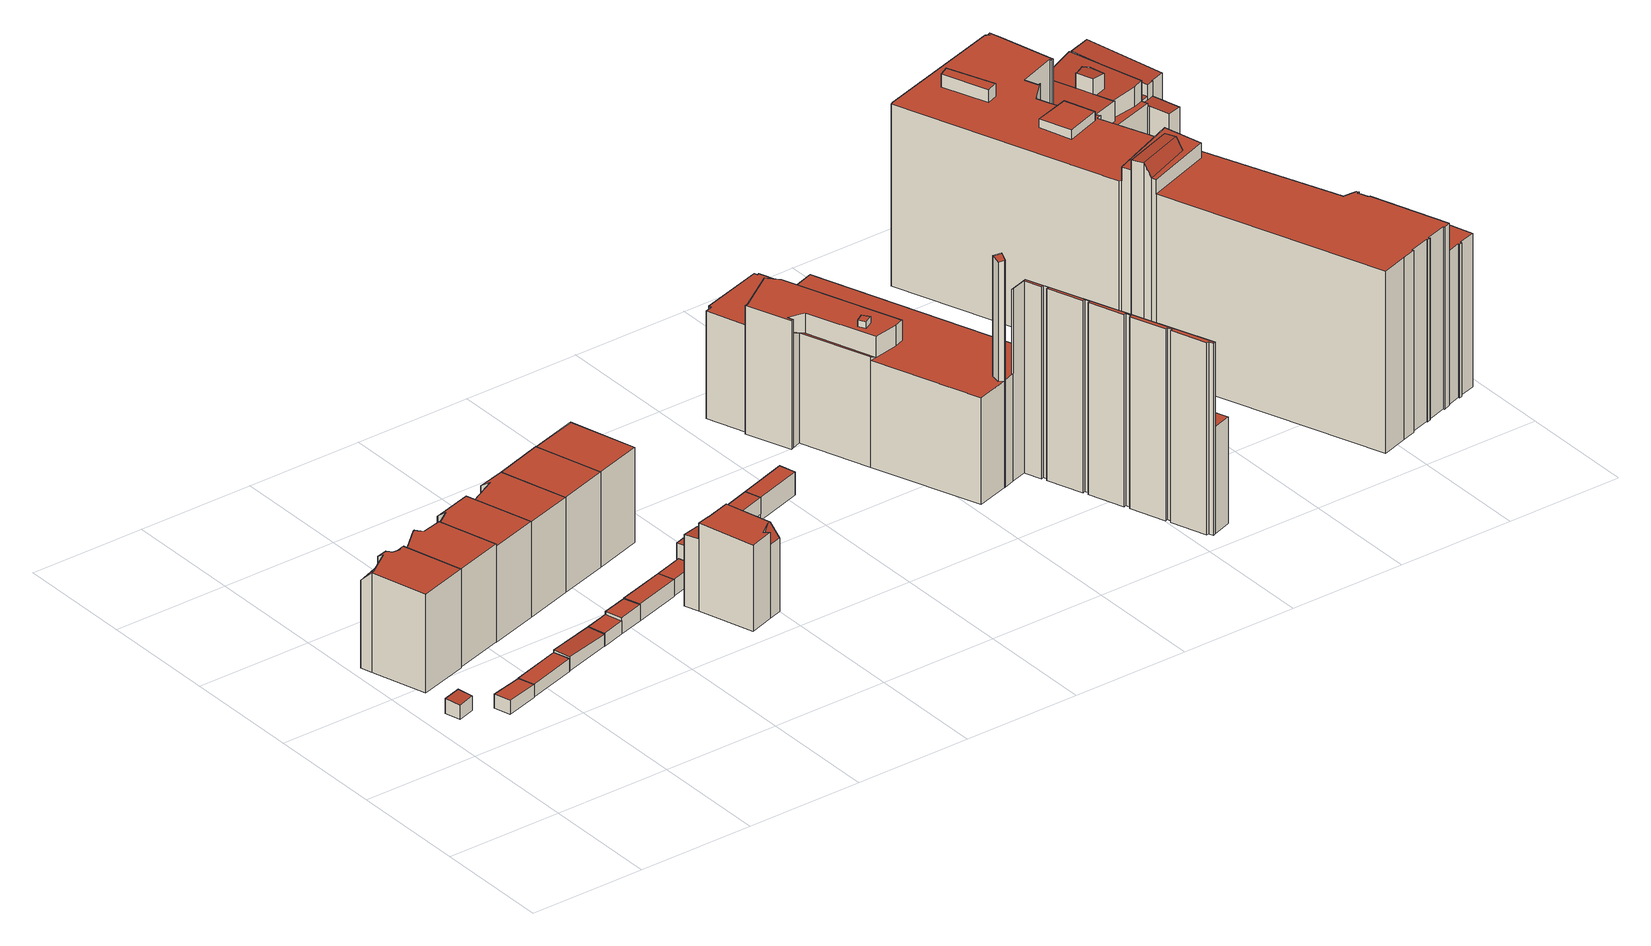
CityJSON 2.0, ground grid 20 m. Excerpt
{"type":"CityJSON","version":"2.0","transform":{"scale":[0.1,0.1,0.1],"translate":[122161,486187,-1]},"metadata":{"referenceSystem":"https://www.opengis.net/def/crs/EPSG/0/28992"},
"CityObjects":{
"building1":{"type":"Building","attributes":{"aantal_verblijfsobjecten":0,"bouwjaar":1906,"rdf_seealso":"http://bag.basisregistraties.overheid.nl/bag/id/pand/0363100012182021","rf_extrusion_mode":"standard","rf_force_lod11":false,"rf_h_ground":0.572,"rf_h_pc_98p":0,"rf_h_roof_50p":3.13,"rf_h_roof_70p":3.19,"rf_h_roof_max":3.4,"rf_h_roof_min":2.98,"rf_is_glass_roof":false,"rf_nodata_frac":0,"rf_nodata_r":0,"rf_pc_select":"PREFERRED_AND_LATEST","rf_pc_year":0,"rf_pointcloud_unusable":false,"rf_pt_density":26.75,"rf_ridgelines":0,"rf_rmse_lod22":0.105,"rf_roof_planes":1,"rf_roof_type":"horizontal","rf_success":true,"rf_t_run":4,"rf_volume_lod22":20.36,"status":"Pand in gebruik"},"children":["building1-1"]},
"building1-1":{"type":"BuildingPart","parents":["building1"],"geometry":[{"type":"Solid","lod":"2.2","boundaries":[[[[0,1,2,3]],[[4,1,0,5]],[[5,0,3,6]],[[7,2,1,4]],[[6,3,2,7]],[[6,7,4,5]]]],"semantics":{"surfaces":[{"type":"GroundSurface"},{"type":"WallSurface","on_footprint_edge":true},{"type":"RoofSurface","rf_azimuth":179.12,"rf_h_roof_50p":3.14,"rf_h_roof_70p":3.18,"rf_h_roof_max":3.27,"rf_h_roof_min":3.04,"rf_slope":5.17}],"values":[[0,1,1,1,1,2]]}}]},
"building2":{"type":"Building","attributes":{"aantal_verblijfsobjecten":4,"bouwjaar":1855,"gebruiksdoel":"woonfunctie","oppervlakte_max":104,"oppervlakte_min":81,"rdf_seealso":"http://bag.basisregistraties.overheid.nl/bag/id/pand/0363100012181821","rf_extrusion_mode":"standard","rf_force_lod11":false,"rf_h_ground":0.723,"rf_h_pc_98p":0,"rf_h_roof_50p":17.68,"rf_h_roof_70p":17.71,"rf_h_roof_max":17.82,"rf_h_roof_min":17.57,"rf_is_glass_roof":false,"rf_nodata_frac":0,"rf_nodata_r":0,"rf_pc_select":"PREFERRED_AND_LATEST","rf_pc_year":0,"rf_pointcloud_unusable":false,"rf_pt_density":35.45,"rf_ridgelines":0,"rf_rmse_lod22":0.447,"rf_roof_planes":7,"rf_roof_type":"slanted","rf_success":true,"rf_t_run":27,"rf_volume_lod22":1737.07,"status":"Pand in gebruik"},"children":["building2-1"]},
"building2-1":{"type":"BuildingPart","parents":["building2"],"geometry":[{"type":"Solid","lod":"2.2","boundaries":[[[[8,9,10,11,12,13,14,15]],[[16,13,12,17]],[[18,19,20,21]],[[17,12,11,22]],[[23,15,14,24]],[[22,11,10,20]],[[24,14,13,16]],[[25,8,15,23]],[[21,20,10,9,26,27]],[[26,9,8,25]],[[27,26,28,29]],[[29,28,23]],[[19,18,30]],[[23,28,26,25]],[[19,30,17,22,20]],[[30,18,21,27,29,23,24,16,17]]]],"semantics":{"surfaces":[{"type":"GroundSurface"},{"type":"WallSurface","on_footprint_edge":true},{"type":"WallSurface","on_footprint_edge":false},{"type":"RoofSurface","rf_azimuth":338.68,"rf_h_roof_50p":16.37,"rf_h_roof_70p":16.75,"rf_h_roof_max":17.74,"rf_h_roof_min":15.57,"rf_slope":44.21},{"type":"RoofSurface","rf_azimuth":338.68,"rf_h_roof_50p":16.68,"rf_h_roof_70p":16.96,"rf_h_roof_max":17.74,"rf_h_roof_min":16.05,"rf_slope":44.21},{"type":"RoofSurface","rf_azimuth":158.27,"rf_h_roof_50p":17.68,"rf_h_roof_70p":17.71,"rf_h_roof_max":17.75,"rf_h_roof_min":17.63,"rf_slope":0.559}],"values":[[0,1,2,1,1,1,1,1,1,1,2,2,2,3,4,5]]}}]},
"building3":{"type":"Building","attributes":{"aantal_verblijfsobjecten":0,"bouwjaar":1855,"rdf_seealso":"http://bag.basisregistraties.overheid.nl/bag/id/pand/0363100012182020","rf_extrusion_mode":"standard","rf_force_lod11":false,"rf_h_ground":0.522,"rf_h_pc_98p":0,"rf_h_roof_50p":2.77,"rf_h_roof_70p":2.78,"rf_h_roof_max":2.93,"rf_h_roof_min":2.73,"rf_is_glass_roof":false,"rf_nodata_frac":0.1,"rf_nodata_r":0,"rf_pc_select":"_HIGHEST_YET_INSUFFICIENT_COVERAGE","rf_pc_year":0,"rf_pointcloud_unusable":false,"rf_pt_density":14.73,"rf_ridgelines":0,"rf_rmse_lod22":0.037,"rf_roof_planes":1,"rf_roof_type":"horizontal","rf_success":true,"rf_t_run":6,"rf_volume_lod22":39.29,"status":"Pand in gebruik"},"children":["building3-1"]},
"building3-1":{"type":"BuildingPart","parents":["building3"],"geometry":[{"type":"Solid","lod":"2.2","boundaries":[[[[31,32,33,34]],[[35,32,31,36]],[[37,33,32,35]],[[36,31,34,38]],[[38,34,33,37]],[[38,37,35,36]]]],"semantics":{"surfaces":[{"type":"GroundSurface"},{"type":"WallSurface","on_footprint_edge":true},{"type":"RoofSurface","rf_azimuth":82.32,"rf_h_roof_50p":2.8,"rf_h_roof_70p":2.82,"rf_h_roof_max":2.87,"rf_h_roof_min":2.73,"rf_slope":1.35}],"values":[[0,1,1,1,1,2]]}}]},
"building4":{"type":"Building","attributes":{"aantal_verblijfsobjecten":0,"bouwjaar":1857,"rdf_seealso":"http://bag.basisregistraties.overheid.nl/bag/id/pand/0363100012182035","rf_extrusion_mode":"standard","rf_force_lod11":false,"rf_h_ground":0.604,"rf_h_pc_98p":0,"rf_h_roof_50p":2.76,"rf_h_roof_70p":2.77,"rf_h_roof_max":2.87,"rf_h_roof_min":2.72,"rf_is_glass_roof":false,"rf_nodata_frac":0.41,"rf_nodata_r":0,"rf_pc_select":"_HIGHEST_YET_INSUFFICIENT_COVERAGE","rf_pc_year":0,"rf_pointcloud_unusable":false,"rf_pt_density":15.16,"rf_ridgelines":0,"rf_rmse_lod22":0.0237,"rf_roof_planes":1,"rf_roof_type":"horizontal","rf_success":true,"rf_t_run":7,"rf_volume_lod22":56.26,"status":"Pand in gebruik"},"children":["building4-1"]},
"building4-1":{"type":"BuildingPart","parents":["building4"],"geometry":[{"type":"Solid","lod":"2.2","boundaries":[[[[39,40,41,42]],[[43,40,39,44]],[[45,41,40,43]],[[44,39,42,37]],[[37,42,41,45]],[[37,45,43,44]]]],"semantics":{"surfaces":[{"type":"GroundSurface"},{"type":"WallSurface","on_footprint_edge":true},{"type":"RoofSurface","rf_azimuth":194.83,"rf_h_roof_50p":2.78,"rf_h_roof_70p":2.79,"rf_h_roof_max":2.82,"rf_h_roof_min":2.74,"rf_slope":0.756}],"values":[[0,1,1,1,1,2]]}}]},
"building5":{"type":"Building","attributes":{"aantal_verblijfsobjecten":4,"bouwjaar":1857,"gebruiksdoel":"woonfunctie","oppervlakte_max":115,"oppervlakte_min":72,"rdf_seealso":"http://bag.basisregistraties.overheid.nl/bag/id/pand/0363100012183089","rf_extrusion_mode":"standard","rf_force_lod11":false,"rf_h_ground":0.835,"rf_h_pc_98p":0,"rf_h_roof_50p":17.68,"rf_h_roof_70p":17.7,"rf_h_roof_max":17.79,"rf_h_roof_min":17.55,"rf_is_glass_roof":false,"rf_nodata_frac":0,"rf_nodata_r":0,"rf_pc_select":"PREFERRED_AND_LATEST","rf_pc_year":0,"rf_pointcloud_unusable":false,"rf_pt_density":28.29,"rf_ridgelines":0,"rf_rmse_lod22":0.413,"rf_roof_planes":3,"rf_roof_type":"slanted","rf_success":true,"rf_t_run":26,"rf_volume_lod22":1688.96,"status":"Pand in gebruik"},"children":["building5-1"]},
"building5-1":{"type":"BuildingPart","parents":["building5"],"geometry":[{"type":"Solid","lod":"2.2","boundaries":[[[[46,47,48,49,50,51,52,53]],[[54,55,50,49,56,57]],[[58,51,50,55]],[[59,60,47,46,16]],[[16,46,53,61]],[[57,56,60,59]],[[62,63,55,54]],[[64,48,47,60]],[[56,49,48,64]],[[65,66,63,62]],[[66,52,51,58]],[[61,53,52,66,65]],[[56,64,60]],[[66,58,55,63]],[[61,65,62,54,57,59,16]]]],"semantics":{"surfaces":[{"type":"GroundSurface"},{"type":"WallSurface","on_footprint_edge":true},{"type":"WallSurface","on_footprint_edge":false},{"type":"RoofSurface","rf_azimuth":343.19,"rf_h_roof_50p":15.33,"rf_h_roof_70p":15.63,"rf_h_roof_max":17.76,"rf_h_roof_min":14.92,"rf_slope":25.72},{"type":"RoofSurface","rf_azimuth":343.19,"rf_h_roof_50p":15.25,"rf_h_roof_70p":15.41,"rf_h_roof_max":17.75,"rf_h_roof_min":14.93,"rf_slope":25.72},{"type":"RoofSurface","rf_azimuth":154.88,"rf_h_roof_50p":17.67,"rf_h_roof_70p":17.7,"rf_h_roof_max":17.76,"rf_h_roof_min":17.6,"rf_slope":0.753}],"values":[[0,1,1,1,1,2,2,1,1,2,1,1,3,4,5]]}}]},
"building6":{"type":"Building","attributes":{"aantal_verblijfsobjecten":0,"bouwjaar":1852,"rdf_seealso":"http://bag.basisregistraties.overheid.nl/bag/id/pand/0363100012183081","rf_extrusion_mode":"standard","rf_force_lod11":false,"rf_h_ground":0.653,"rf_h_pc_98p":0,"rf_h_roof_50p":2.87,"rf_h_roof_70p":2.88,"rf_h_roof_max":3.24,"rf_h_roof_min":2.77,"rf_is_glass_roof":false,"rf_nodata_frac":0.324,"rf_nodata_r":0,"rf_pc_select":"_HIGHEST_YET_INSUFFICIENT_COVERAGE","rf_pc_year":0,"rf_pointcloud_unusable":false,"rf_pt_density":13.8,"rf_ridgelines":0,"rf_rmse_lod22":0.138,"rf_roof_planes":1,"rf_roof_type":"horizontal","rf_success":true,"rf_t_run":6,"rf_volume_lod22":58.92,"status":"Pand in gebruik"},"children":["building6-1"]},
"building6-1":{"type":"BuildingPart","parents":["building6"],"geometry":[{"type":"Solid","lod":"2.2","boundaries":[[[[67,68,69,70]],[[71,68,67,72]],[[73,69,68,71]],[[72,67,70,74]],[[74,70,69,73]],[[74,73,71,72]]]],"semantics":{"surfaces":[{"type":"GroundSurface"},{"type":"WallSurface","on_footprint_edge":true},{"type":"RoofSurface","rf_azimuth":122.54,"rf_h_roof_50p":2.98,"rf_h_roof_70p":3.05,"rf_h_roof_max":3.19,"rf_h_roof_min":2.75,"rf_slope":3.37}],"values":[[0,1,1,1,1,2]]}}]},
"building7":{"type":"Building","attributes":{"aantal_verblijfsobjecten":4,"bouwjaar":1852,"gebruiksdoel":"woonfunctie","oppervlakte_max":81,"oppervlakte_min":80,"rdf_seealso":"http://bag.basisregistraties.overheid.nl/bag/id/pand/0363100012183087","rf_extrusion_mode":"standard","rf_force_lod11":false,"rf_h_ground":0.727,"rf_h_pc_98p":0,"rf_h_roof_50p":17.24,"rf_h_roof_70p":17.26,"rf_h_roof_max":17.35,"rf_h_roof_min":17.13,"rf_is_glass_roof":false,"rf_nodata_frac":0.00247,"rf_nodata_r":0,"rf_pc_select":"PREFERRED_AND_LATEST","rf_pc_year":0,"rf_pointcloud_unusable":false,"rf_pt_density":19.43,"rf_ridgelines":0,"rf_rmse_lod22":0.529,"rf_roof_planes":8,"rf_roof_type":"slanted","rf_success":true,"rf_t_run":27,"rf_volume_lod22":1664.23,"status":"Pand in gebruik"},"children":["building7-1"]},
"building7-1":{"type":"BuildingPart","parents":["building7"],"geometry":[{"type":"Solid","lod":"2.2","boundaries":[[[[75,76,77,78,79,80]],[[81,79,78,82]],[[83,80,79,81,84]],[[85,86,77,76,87]],[[82,78,77,86]],[[88,75,80,83]],[[87,76,75,88]],[[84,81,89,90]],[[91,92,86,85]],[[90,89,92,91]],[[92,89,81,82,86]],[[90,91,85,87,88,83,84]]]],"semantics":{"surfaces":[{"type":"GroundSurface"},{"type":"WallSurface","on_footprint_edge":true},{"type":"WallSurface","on_footprint_edge":false},{"type":"RoofSurface","rf_azimuth":132.35,"rf_h_roof_50p":14.9,"rf_h_roof_70p":14.91,"rf_h_roof_max":17.3,"rf_h_roof_min":14.87,"rf_slope":1.84},{"type":"RoofSurface","rf_azimuth":152.34,"rf_h_roof_50p":17.24,"rf_h_roof_70p":17.26,"rf_h_roof_max":17.31,"rf_h_roof_min":17.17,"rf_slope":0.614}],"values":[[0,1,1,1,1,1,1,2,2,2,3,4]]}}]},
"building8":{"type":"Building","attributes":{"aantal_verblijfsobjecten":0,"bouwjaar":1854,"rdf_seealso":"http://bag.basisregistraties.overheid.nl/bag/id/pand/0363100012183082","rf_extrusion_mode":"standard","rf_force_lod11":false,"rf_h_ground":0.65,"rf_h_pc_98p":0,"rf_h_roof_50p":3.35,"rf_h_roof_70p":3.38,"rf_h_roof_max":3.57,"rf_h_roof_min":2.84,"rf_is_glass_roof":false,"rf_nodata_frac":0.00971,"rf_nodata_r":0,"rf_pc_select":"PREFERRED_AND_LATEST","rf_pc_year":0,"rf_pointcloud_unusable":false,"rf_pt_density":15.33,"rf_ridgelines":0,"rf_rmse_lod22":0.047,"rf_roof_planes":2,"rf_roof_type":"multiple horizontal","rf_success":true,"rf_t_run":7,"rf_volume_lod22":64.87,"status":"Pand in gebruik"},"children":["building8-1"]},
"building8-1":{"type":"BuildingPart","parents":["building8"],"geometry":[{"type":"Solid","lod":"2.2","boundaries":[[[[93,94,95,96,97,98]],[[99,94,93,100,101]],[[101,100,102,103]],[[71,98,97,104]],[[104,97,96,102]],[[105,95,94,99]],[[100,93,98,71]],[[103,102,96,95,105]],[[100,71,104,102]],[[103,105,99,101]]]],"semantics":{"surfaces":[{"type":"GroundSurface"},{"type":"WallSurface","on_footprint_edge":true},{"type":"WallSurface","on_footprint_edge":false},{"type":"RoofSurface","rf_azimuth":193.17,"rf_h_roof_50p":2.88,"rf_h_roof_70p":2.89,"rf_h_roof_max":3.37,"rf_h_roof_min":2.86,"rf_slope":0.769},{"type":"RoofSurface","rf_azimuth":226.12,"rf_h_roof_50p":3.4,"rf_h_roof_70p":3.42,"rf_h_roof_max":3.45,"rf_h_roof_min":3.36,"rf_slope":0.982}],"values":[[0,1,2,1,1,1,1,1,3,4]]}}]},
"building9":{"type":"Building","attributes":{"aantal_verblijfsobjecten":4,"bouwjaar":1854,"gebruiksdoel":"woonfunctie","oppervlakte_max":84,"oppervlakte_min":78,"rdf_seealso":"http://bag.basisregistraties.overheid.nl/bag/id/pand/0363100012183088","rf_extrusion_mode":"standard","rf_force_lod11":false,"rf_h_ground":0.687,"rf_h_pc_98p":0,"rf_h_roof_50p":17.1,"rf_h_roof_70p":17.12,"rf_h_roof_max":17.29,"rf_h_roof_min":17.06,"rf_is_glass_roof":false,"rf_nodata_frac":0.0049,"rf_nodata_r":0,"rf_pc_select":"PREFERRED_AND_LATEST","rf_pc_year":0,"rf_pointcloud_unusable":false,"rf_pt_density":18.55,"rf_ridgelines":0,"rf_rmse_lod22":0.437,"rf_roof_planes":3,"rf_roof_type":"slanted","rf_success":true,"rf_t_run":18,"rf_volume_lod22":1663.56,"status":"Pand in gebruik"},"children":["building9-1"]},
"building9-1":{"type":"BuildingPart","parents":["building9"],"geometry":[{"type":"Solid","lod":"2.2","boundaries":[[[[106,80,107,108,109,75]],[[110,108,107,111,112]],[[112,111,113,114]],[[115,80,106,116]],[[111,107,80,115]],[[117,109,108,110]],[[118,116,106,75,119]],[[119,75,109,117]],[[114,113,116,118]],[[114,118,119,117,110,112]],[[116,113,111,115]]]],"semantics":{"surfaces":[{"type":"GroundSurface"},{"type":"WallSurface","on_footprint_edge":true},{"type":"WallSurface","on_footprint_edge":false},{"type":"RoofSurface","rf_azimuth":139.23,"rf_h_roof_50p":17.11,"rf_h_roof_70p":17.13,"rf_h_roof_max":17.17,"rf_h_roof_min":17.04,"rf_slope":0.587},{"type":"RoofSurface","rf_azimuth":169.12,"rf_h_roof_50p":14.83,"rf_h_roof_70p":14.86,"rf_h_roof_max":17.17,"rf_h_roof_min":14.65,"rf_slope":8.74}],"values":[[0,1,2,1,1,1,1,1,2,3,4]]}}]},
"building10":{"type":"Building","attributes":{"aantal_verblijfsobjecten":0,"bouwjaar":1849,"rdf_seealso":"http://bag.basisregistraties.overheid.nl/bag/id/pand/0363100012183086","rf_extrusion_mode":"standard","rf_force_lod11":false,"rf_h_ground":0.614,"rf_h_pc_98p":0,"rf_h_roof_50p":3.5,"rf_h_roof_70p":3.53,"rf_h_roof_max":3.69,"rf_h_roof_min":3.45,"rf_is_glass_roof":false,"rf_nodata_frac":0.42,"rf_nodata_r":0,"rf_pc_select":"_HIGHEST_YET_INSUFFICIENT_COVERAGE","rf_pc_year":0,"rf_pointcloud_unusable":false,"rf_pt_density":12,"rf_ridgelines":0,"rf_rmse_lod22":0.0469,"rf_roof_planes":1,"rf_roof_type":"horizontal","rf_success":true,"rf_t_run":5,"rf_volume_lod22":72.5,"status":"Pand in gebruik"},"children":["building10-1"]},
"building10-1":{"type":"BuildingPart","parents":["building10"],"geometry":[{"type":"Solid","lod":"2.2","boundaries":[[[[120,95,94,121]],[[122,95,120,123]],[[123,120,121,124]],[[125,94,95,122]],[[124,121,94,125]],[[124,125,122,123]]]],"semantics":{"surfaces":[{"type":"GroundSurface"},{"type":"WallSurface","on_footprint_edge":true},{"type":"RoofSurface","rf_azimuth":351.78,"rf_h_roof_50p":3.52,"rf_h_roof_70p":3.53,"rf_h_roof_max":3.54,"rf_h_roof_min":3.5,"rf_slope":0.581}],"values":[[0,1,1,1,1,2]]}}]},
"building11":{"type":"Building","attributes":{"aantal_verblijfsobjecten":4,"bouwjaar":1849,"gebruiksdoel":"woonfunctie","oppervlakte_max":85,"oppervlakte_min":75,"rdf_seealso":"http://bag.basisregistraties.overheid.nl/bag/id/pand/0363100012183084","rf_extrusion_mode":"standard","rf_force_lod11":false,"rf_h_ground":0.674,"rf_h_pc_98p":0,"rf_h_roof_50p":17.1,"rf_h_roof_70p":17.12,"rf_h_roof_max":17.24,"rf_h_roof_min":17.04,"rf_is_glass_roof":false,"rf_nodata_frac":0,"rf_nodata_r":0,"rf_pc_select":"PREFERRED_AND_LATEST","rf_pc_year":0,"rf_pointcloud_unusable":false,"rf_pt_density":18.51,"rf_ridgelines":0,"rf_rmse_lod22":0.52,"rf_roof_planes":4,"rf_roof_type":"slanted","rf_success":true,"rf_t_run":22,"rf_volume_lod22":1665.45,"status":"Pand in gebruik"},"children":["building11-1"]},
"building11-1":{"type":"BuildingPart","parents":["building11"],"geometry":[{"type":"Solid","lod":"2.2","boundaries":[[[[126,109,108,127]],[[117,109,126,128]],[[128,126,127,129]],[[110,108,109,117]],[[129,127,108,110]],[[129,110,117,128]]]],"semantics":{"surfaces":[{"type":"GroundSurface"},{"type":"WallSurface","on_footprint_edge":true},{"type":"RoofSurface","rf_azimuth":183.36,"rf_h_roof_50p":17.11,"rf_h_roof_70p":17.13,"rf_h_roof_max":17.17,"rf_h_roof_min":17.05,"rf_slope":0.483}],"values":[[0,1,1,1,1,2]]}}]},
"building12":{"type":"Building","attributes":{"aantal_verblijfsobjecten":4,"bouwjaar":1905,"gebruiksdoel":"industriefunctie,woonfunctie","oppervlakte_max":55,"oppervlakte_min":33,"rdf_seealso":"http://bag.basisregistraties.overheid.nl/bag/id/pand/0363100012182015","rf_extrusion_mode":"standard","rf_force_lod11":false,"rf_h_ground":0.758,"rf_h_pc_98p":0,"rf_h_roof_50p":15.7,"rf_h_roof_70p":15.76,"rf_h_roof_max":15.92,"rf_h_roof_min":13.01,"rf_is_glass_roof":false,"rf_nodata_frac":0,"rf_nodata_r":0,"rf_pc_select":"PREFERRED_AND_LATEST","rf_pc_year":0,"rf_pointcloud_unusable":false,"rf_pt_density":18.01,"rf_ridgelines":0,"rf_rmse_lod22":0.241,"rf_roof_planes":4,"rf_roof_type":"slanted","rf_success":true,"rf_t_run":20,"rf_volume_lod22":1051.19,"status":"Pand in gebruik"},"children":["building12-1"]},
"building12-1":{"type":"BuildingPart","parents":["building12"],"geometry":[{"type":"Solid","lod":"2.2","boundaries":[[[[130,131,132,133,134,135,136,137,138,139,140]],[[141,138,137,142]],[[142,137,136,143]],[[143,136,135,144]],[[144,135,134,145]],[[146,141,145,147]],[[148,139,138,141,146]],[[147,145,134,133,149]],[[150,151,152]],[[149,133,132,153,154]],[[153,132,131,155]],[[156,140,139,148]],[[154,153,151,150]],[[157,130,140,156]],[[155,131,130,157]],[[145,141,142,143,144]],[[157,156,148,146,147,149,154,150,152]],[[155,157,152,151,153]]]],"semantics":{"surfaces":[{"type":"GroundSurface"},{"type":"WallSurface","on_footprint_edge":true},{"type":"WallSurface","on_footprint_edge":false},{"type":"RoofSurface","rf_azimuth":46.14,"rf_h_roof_50p":13.07,"rf_h_roof_70p":13.1,"rf_h_roof_max":15.88,"rf_h_roof_min":12.92,"rf_slope":3.99},{"type":"RoofSurface","rf_azimuth":174.43,"rf_h_roof_50p":15.72,"rf_h_roof_70p":15.8,"rf_h_roof_max":15.92,"rf_h_roof_min":15.51,"rf_slope":2.32},{"type":"RoofSurface","rf_azimuth":162.66,"rf_h_roof_50p":14.65,"rf_h_roof_70p":15.25,"rf_h_roof_max":15.85,"rf_h_roof_min":13.63,"rf_slope":51.56}],"values":[[0,1,1,1,1,2,1,1,2,1,1,1,2,1,1,3,4,5]]}}]},
"building13":{"type":"Building","attributes":{"aantal_verblijfsobjecten":0,"bouwjaar":1854,"rdf_seealso":"http://bag.basisregistraties.overheid.nl/bag/id/pand/0363100012182013","rf_extrusion_mode":"standard","rf_force_lod11":false,"rf_h_ground":0.706,"rf_h_pc_98p":0,"rf_h_roof_50p":3.52,"rf_h_roof_70p":3.52,"rf_h_roof_max":3.56,"rf_h_roof_min":3.48,"rf_is_glass_roof":false,"rf_nodata_frac":0.2,"rf_nodata_r":0,"rf_pc_select":"_HIGHEST_YET_INSUFFICIENT_COVERAGE","rf_pc_year":0,"rf_pointcloud_unusable":false,"rf_pt_density":12.08,"rf_ridgelines":0,"rf_rmse_lod22":0.0175,"rf_roof_planes":1,"rf_roof_type":"horizontal","rf_success":true,"rf_t_run":4,"rf_volume_lod22":42,"status":"Pand in gebruik"},"children":["building13-1"]},
"building13-1":{"type":"BuildingPart","parents":["building13"],"geometry":[{"type":"Solid","lod":"2.2","boundaries":[[[[158,159,160,161]],[[123,159,158,162]],[[162,158,161,163]],[[124,160,159,123]],[[163,161,160,124]],[[163,124,123,162]]]],"semantics":{"surfaces":[{"type":"GroundSurface"},{"type":"WallSurface","on_footprint_edge":true},{"type":"RoofSurface","rf_azimuth":97.3,"rf_h_roof_50p":3.52,"rf_h_roof_70p":3.52,"rf_h_roof_max":3.53,"rf_h_roof_min":3.5,"rf_slope":0.358}],"values":[[0,1,1,1,1,2]]}}]},
"building14":{"type":"Building","attributes":{"aantal_verblijfsobjecten":4,"bouwjaar":1854,"gebruiksdoel":"woonfunctie","oppervlakte_max":84,"oppervlakte_min":80,"rdf_seealso":"http://bag.basisregistraties.overheid.nl/bag/id/pand/0363100012183085","rf_extrusion_mode":"standard","rf_force_lod11":false,"rf_h_ground":0.689,"rf_h_pc_98p":0,"rf_h_roof_50p":17.08,"rf_h_roof_70p":17.1,"rf_h_roof_max":17.17,"rf_h_roof_min":17.03,"rf_is_glass_roof":false,"rf_nodata_frac":0.00247,"rf_nodata_r":0,"rf_pc_select":"PREFERRED_AND_LATEST","rf_pc_year":0,"rf_pointcloud_unusable":false,"rf_pt_density":18.35,"rf_ridgelines":0,"rf_rmse_lod22":0.529,"rf_roof_planes":4,"rf_roof_type":"slanted","rf_success":true,"rf_t_run":22,"rf_volume_lod22":1661.37,"status":"Pand in gebruik"},"children":["building14-1"]},
"building14-1":{"type":"BuildingPart","parents":["building14"],"geometry":[{"type":"Solid","lod":"2.2","boundaries":[[[[127,164,165,126]],[[166,164,127,167]],[[168,165,164,166]],[[167,127,126,128]],[[128,126,165,168]],[[128,168,166,167]]]],"semantics":{"surfaces":[{"type":"GroundSurface"},{"type":"WallSurface","on_footprint_edge":true},{"type":"RoofSurface","rf_azimuth":126.75,"rf_h_roof_50p":17.09,"rf_h_roof_70p":17.1,"rf_h_roof_max":17.14,"rf_h_roof_min":17.03,"rf_slope":0.409}],"values":[[0,1,1,1,1,2]]}}]},
"building15":{"type":"Building","attributes":{"aantal_verblijfsobjecten":0,"bouwjaar":1854,"rdf_seealso":"http://bag.basisregistraties.overheid.nl/bag/id/pand/0363100012183083","rf_extrusion_mode":"standard","rf_force_lod11":false,"rf_h_ground":0.576,"rf_h_pc_98p":0,"rf_h_roof_50p":3.38,"rf_h_roof_70p":3.39,"rf_h_roof_max":3.63,"rf_h_roof_min":3.35,"rf_is_glass_roof":false,"rf_nodata_frac":0.0521,"rf_nodata_r":0,"rf_pc_select":"PREFERRED_AND_LATEST","rf_pc_year":0,"rf_pointcloud_unusable":false,"rf_pt_density":13.71,"rf_ridgelines":0,"rf_rmse_lod22":0.0398,"rf_roof_planes":1,"rf_roof_type":"horizontal","rf_success":true,"rf_t_run":6,"rf_volume_lod22":68.68,"status":"Pand in gebruik"},"children":["building15-1"]},
"building15-1":{"type":"BuildingPart","parents":["building15"],"geometry":[{"type":"Solid","lod":"2.2","boundaries":[[[[169,170,171,172]],[[173,170,169,174]],[[175,171,170,173]],[[174,169,172,176]],[[176,172,171,175]],[[176,175,173,174]]]],"semantics":{"surfaces":[{"type":"GroundSurface"},{"type":"WallSurface","on_footprint_edge":true},{"type":"RoofSurface","rf_azimuth":345.08,"rf_h_roof_50p":3.4,"rf_h_roof_70p":3.42,"rf_h_roof_max":3.45,"rf_h_roof_min":3.35,"rf_slope":1.94}],"values":[[0,1,1,1,1,2]]}}]},
"building16":{"type":"Building","attributes":{"aantal_verblijfsobjecten":0,"bouwjaar":1857,"rdf_seealso":"http://bag.basisregistraties.overheid.nl/bag/id/pand/0363100012182012","rf_extrusion_mode":"standard","rf_force_lod11":false,"rf_h_ground":0.562,"rf_h_pc_98p":0,"rf_h_roof_50p":3.38,"rf_h_roof_70p":3.4,"rf_h_roof_max":3.59,"rf_h_roof_min":3.32,"rf_is_glass_roof":false,"rf_nodata_frac":0.0104,"rf_nodata_r":0,"rf_pc_select":"PREFERRED_AND_LATEST","rf_pc_year":0,"rf_pointcloud_unusable":false,"rf_pt_density":16.17,"rf_ridgelines":0,"rf_rmse_lod22":0.0531,"rf_roof_planes":1,"rf_roof_type":"horizontal","rf_success":true,"rf_t_run":6,"rf_volume_lod22":67.56,"status":"Pand in gebruik"},"children":["building16-1"]},
"building16-1":{"type":"BuildingPart","parents":["building16"],"geometry":[{"type":"Solid","lod":"2.2","boundaries":[[[[170,177,178,171]],[[179,177,170,173]],[[180,178,177,179]],[[173,170,171,175]],[[175,171,178,180]],[[175,180,179,173]]]],"semantics":{"surfaces":[{"type":"GroundSurface"},{"type":"WallSurface","on_footprint_edge":true},{"type":"RoofSurface","rf_azimuth":162.25,"rf_h_roof_50p":3.39,"rf_h_roof_70p":3.4,"rf_h_roof_max":3.4,"rf_h_roof_min":3.38,"rf_slope":0.423}],"values":[[0,1,1,1,1,2]]}}]},
"building17":{"type":"Building","attributes":{"aantal_verblijfsobjecten":0,"bouwjaar":1891,"rdf_seealso":"http://bag.basisregistraties.overheid.nl/bag/id/pand/0363100012182011","rf_extrusion_mode":"standard","rf_force_lod11":false,"rf_h_ground":-0.512,"rf_h_pc_98p":0,"rf_h_roof_50p":3.42,"rf_h_roof_70p":3.44,"rf_h_roof_max":3.48,"rf_h_roof_min":3.38,"rf_is_glass_roof":false,"rf_nodata_frac":0,"rf_nodata_r":0,"rf_pc_select":"PREFERRED_AND_LATEST","rf_pc_year":0,"rf_pointcloud_unusable":false,"rf_pt_density":16.75,"rf_ridgelines":0,"rf_rmse_lod22":0.0154,"rf_roof_planes":1,"rf_roof_type":"horizontal","rf_success":true,"rf_t_run":7,"rf_volume_lod22":94.3,"status":"Pand in gebruik"},"children":["building17-1"]},
"building17-1":{"type":"BuildingPart","parents":["building17"],"geometry":[{"type":"Solid","lod":"2.2","boundaries":[[[[181,182,183,184]],[[185,182,181,179]],[[186,183,182,185]],[[179,181,184,180]],[[180,184,183,186]],[[180,186,185,179]]]],"semantics":{"surfaces":[{"type":"GroundSurface"},{"type":"WallSurface","on_footprint_edge":true},{"type":"RoofSurface","rf_azimuth":168.77,"rf_h_roof_50p":3.43,"rf_h_roof_70p":3.44,"rf_h_roof_max":3.47,"rf_h_roof_min":3.39,"rf_slope":1.34}],"values":[[0,1,1,1,1,2]]}}]},
"building18":{"type":"Building","attributes":{"aantal_verblijfsobjecten":5,"bouwjaar":1991,"gebruiksdoel":"kantoorfunctie","oppervlakte_max":1,"oppervlakte_min":1,"rdf_seealso":"http://bag.basisregistraties.overheid.nl/bag/id/pand/0363100012170850","rf_extrusion_mode":"standard","rf_force_lod11":false,"rf_h_ground":1.68,"rf_h_pc_98p":0,"rf_h_roof_50p":20.09,"rf_h_roof_70p":20.24,"rf_h_roof_max":34.67,"rf_h_roof_min":19.99,"rf_is_glass_roof":false,"rf_nodata_frac":0.0029,"rf_nodata_r":0,"rf_pc_select":"PREFERRED_AND_LATEST","rf_pc_year":0,"rf_pointcloud_unusable":false,"rf_pt_density":17.18,"rf_ridgelines":0,"rf_rmse_lod22":0.574,"rf_roof_planes":20,"rf_roof_type":"slanted","rf_success":true,"rf_t_run":313,"rf_volume_lod22":16756.1,"status":"Pand in gebruik"},"children":["building18-1"]},
"building18-1":{"type":"BuildingPart","parents":["building18"],"geometry":[{"type":"Solid","lod":"2.2","boundaries":[[[[187,188,189,190,191,192,193,194,195,196,197,198,199,200,201,202,203,204,205,206,207,208,209,210,211,212,213,214,215,216,217,218,219,220,221,222,223,224,225,226]],[[227,216,215,228]],[[229,219,218,230]],[[231,220,219,229]],[[232,233,234,235]],[[235,234,236,237]],[[238,214,213,239]],[[228,215,214,238]],[[230,218,217,240]],[[239,213,212,236]],[[237,236,212,211,241]],[[242,243,244,245]],[[241,211,210,246]],[[245,244,247,248]],[[249,250,251,252]],[[253,188,187,254]],[[255,202,201,256]],[[256,201,200,257]],[[258,199,198,259]],[[257,200,199,258]],[[260,197,196,261]],[[262,263,205,204,250,249]],[[259,198,197,260]],[[264,195,194,265]],[[266,193,192,267]],[[265,194,193,266]],[[268,191,190,269]],[[269,190,189,270]],[[270,189,188,253]],[[271,226,225,272]],[[273,274,275,276]],[[254,187,226,271]],[[272,225,224,277]],[[277,224,223,278]],[[278,223,222,279,280]],[[281,221,220,231]],[[282,283,284,285]],[[285,284,203,202,255]],[[286,287,288,289]],[[250,204,203,284]],[[289,288,263,262]],[[290,206,205,263]],[[240,217,216,227]],[[252,251,287,286]],[[291,207,206,290]],[[292,293,294,295]],[[296,291,247]],[[248,247,297,298]],[[299,300,243,242]],[[246,210,209,300,299]],[[300,209,208,301]],[[276,275,233,232]],[[301,208,207,291,296]],[[298,297,274,273]],[[295,294,302,303]],[[303,302,304,305]],[[305,304,293,292]],[[306,307,283,282]],[[267,192,191,268]],[[261,196,195,264]],[[280,279,307,306]],[[279,222,221,281]],[[252,286,289,262,249]],[[301,296,247,244,243,300]],[[298,273,276,232,235,237,241,246,299,242,245,248],[293,304,302,294]],[[305,292,295,303]],[[280,306,282,285,255,256,257,258,259,260,261,264,265,266,267,268,269,270,253,254,271,272,277,278]],[[279,281,231,229,230,240,227,228,238,239,236,234,233,275,274,297,247,291,290,263,288,287,251,250,284,283,307]]]],"semantics":{"surfaces":[{"type":"GroundSurface"},{"type":"WallSurface","on_footprint_edge":true},{"type":"WallSurface","on_footprint_edge":false},{"type":"RoofSurface","rf_azimuth":243.33,"rf_h_roof_50p":40.71,"rf_h_roof_70p":40.78,"rf_h_roof_max":40.93,"rf_h_roof_min":40.49,"rf_slope":18.05},{"type":"RoofSurface","rf_azimuth":70.42,"rf_h_roof_50p":20.51,"rf_h_roof_70p":21.07,"rf_h_roof_max":23.68,"rf_h_roof_min":20.13,"rf_slope":24.55},{"type":"RoofSurface","rf_azimuth":72.63,"rf_h_roof_50p":23.61,"rf_h_roof_70p":23.63,"rf_h_roof_max":24.74,"rf_h_roof_min":23.55,"rf_slope":0.813},{"type":"RoofSurface","rf_azimuth":120.71,"rf_h_roof_50p":24.71,"rf_h_roof_70p":24.72,"rf_h_roof_max":24.74,"rf_h_roof_min":24.67,"rf_slope":2.31},{"type":"RoofSurface","rf_azimuth":258.88,"rf_h_roof_50p":34.63,"rf_h_roof_70p":34.64,"rf_h_roof_max":34.64,"rf_h_roof_min":34.62,"rf_slope":0.194},{"type":"RoofSurface","rf_azimuth":236.16,"rf_h_roof_50p":20.08,"rf_h_roof_70p":20.1,"rf_h_roof_max":40.93,"rf_h_roof_min":20.02,"rf_slope":0.288}],"values":[[0,1,1,1,2,2,1,1,1,1,1,2,1,2,2,1,1,1,1,1,1,1,1,1,1,1,1,1,1,1,2,1,1,1,1,1,2,1,2,1,2,1,1,2,1,2,2,2,2,1,1,2,1,2,2,2,2,2,1,1,2,1,3,4,5,6,7,8]]}}]},
"building19":{"type":"Building","attributes":{"aantal_verblijfsobjecten":14,"bouwjaar":1964,"gebruiksdoel":"industriefunctie,kantoorfunctie,overige gebruiksfunctie,winkelfunctie,woonfunctie","oppervlakte_max":6474,"oppervlakte_min":1,"rdf_seealso":"http://bag.basisregistraties.overheid.nl/bag/id/pand/0363100012165490","rf_extrusion_mode":"standard","rf_force_lod11":false,"rf_h_ground":0.981,"rf_h_pc_98p":0,"rf_h_roof_50p":32.17,"rf_h_roof_70p":32.22,"rf_h_roof_max":36.43,"rf_h_roof_min":11.55,"rf_h_roof_ridge":36.75,"rf_is_glass_roof":false,"rf_nodata_frac":0.0246,"rf_nodata_r":0,"rf_pc_select":"PREFERRED_AND_LATEST","rf_pc_year":0,"rf_pointcloud_unusable":false,"rf_pt_density":18.26,"rf_ridgelines":4,"rf_rmse_lod22":0.603,"rf_roof_planes":36,"rf_roof_type":"slanted","rf_success":true,"rf_t_run":675,"rf_volume_lod22":53597.93,"status":"Pand in gebruik"},"children":["building19-1"]},
"building19-1":{"type":"BuildingPart","parents":["building19"],"geometry":[{"type":"Solid","lod":"2.2","boundaries":[[[[308,309,310,311,312,313,314,315,316,317,318,319,320,321,322,323,324,325,326,327,328,329,330,331,332,333,334,335,336,337,338,339,340,341,342,343,344,345,346,347,348,349,350,351,352,353,354,355,356,357,358,359,360,361,362,363,364,365,366,367,368,369,370,371,372]],[[373,340,339,374]],[[375,345,344,376]],[[377,346,345,375]],[[378,341,340,373]],[[379,342,341,378]],[[380,343,342,379]],[[381,382,383,384]],[[374,339,338,385]],[[386,387,388,389]],[[390,337,336,391,392]],[[391,336,335,393]],[[394,395,396,397]],[[385,338,337,390]],[[398,334,333,399]],[[399,333,332,400]],[[393,335,334,398]],[[400,332,331,401]],[[401,331,330,402]],[[402,330,329,403]],[[376,344,343,380]],[[404,327,326,405]],[[406,407,328,327,404]],[[408,321,320,409]],[[410,411,412,413]],[[414,415,416,417]],[[418,419,353,352,416]],[[420,319,318,421]],[[409,320,319,420]],[[422,423,424,425]],[[425,424,426,427]],[[428,429,430,431]],[[432,315,314,433]],[[434,435,316,315,432]],[[436,437,438,439]],[[433,314,313,440]],[[440,313,312,441]],[[441,312,311,437,436]],[[442,325,324,443]],[[444,445,446,387,386]],[[447,448,445,444]],[[449,370,369,450]],[[451,452,382,381]],[[453,371,370,449]],[[454,372,371,453]],[[455,308,372,454]],[[456,368,367,457]],[[457,367,366,458]],[[459,460,363,362,461]],[[462,364,363,460]],[[458,366,365,463,464]],[[465,466,467,468]],[[469,347,346,377]],[[470,471,472,450,473]],[[474,475,452,451]],[[464,463,471,470]],[[405,326,325,442,476]],[[403,329,328,407]],[[477,361,360,478]],[[478,360,359,479]],[[480,455,481,382]],[[482,483,484,485]],[[473,450,369,368,456]],[[382,481,472,471]],[[486,351,350,487]],[[488,357,356,489]],[[461,362,361,477]],[[490,491,492,493]],[[463,365,364,462]],[[439,438,494,460,459]],[[389,388,495,494,438]],[[496,349,348,497,498]],[[498,497,499,500]],[[501,502,503,495,388]],[[384,383,503,502]],[[468,467,504,505,506]],[[493,492,395,394]],[[507,508,415,414]],[[508,507,509]],[[487,350,349,496]],[[448,310,309,510]],[[397,396,491,490]],[[511,323,322,512]],[[443,324,323,511]],[[512,322,321,408]],[[489,356,355,513]],[[514,515,429,428]],[[431,430,516,517]],[[517,516,515,514]],[[518,317,316,435]],[[413,412,423,422]],[[519,358,357,488]],[[479,359,358,519]],[[437,311,310,448,447]],[[520,521,419,418]],[[522,474,504,467]],[[497,348,347,469]],[[476,442,411,410]],[[523,524,525,526]],[[526,525,435,434]],[[513,355,354,527]],[[527,354,353,419]],[[417,416,352,351,486]],[[466,528,502,501]],[[529,530,528,466,465]],[[485,484,530,529]],[[506,505,483,482]],[[387,446,531,532]],[[532,531,475,474,522]],[[392,391,407,406]],[[510,309,308,455,480]],[[421,318,317,518]],[[427,426,524,523]],[[500,499,521,520]],[[473,456,457,458,464,470]],[[472,481,455,454,453,449,450]],[[503,383,382,471,463,462,460,494,495]],[[487,496,509,507]],[[397,490,493,394]],[[517,514,428,431]],[[437,447,444,386,389,438]],[[417,486,487,507,414]],[[483,505,504,474,451,381,384,502,528,530,484]],[[506,482,485,529,465,468]],[[532,522,467,466,501,388,387]],[[407,391,393,398,399,400,401,402,403]],[[510,480,382,452,475,531,446,445,448]],[[524,426,424,423,412,411,442,443,511,512,408,409,420,421,518,435,525]],[[521,499,497,469,377,375,376,380,379,378,373,374,385,390,392,406,404,405,476,410,413,422,425,427,523,526,434,432,433,440,441,436,439,459,461,477,478,479,519,488,489,513,527,419],[491,396,395,492],[515,516,430,429]],[[500,520,418,416,415,508,509,496,498]]]],"semantics":{"surfaces":[{"type":"GroundSurface"},{"type":"WallSurface","on_footprint_edge":true},{"type":"WallSurface","on_footprint_edge":false},{"type":"RoofSurface","rf_azimuth":165.07,"rf_h_roof_50p":18.47,"rf_h_roof_70p":18.65,"rf_h_roof_max":18.94,"rf_h_roof_min":18.01,"rf_slope":3.82},{"type":"RoofSurface","rf_azimuth":111.53,"rf_h_roof_50p":15.43,"rf_h_roof_70p":15.46,"rf_h_roof_max":18.01,"rf_h_roof_min":15.28,"rf_slope":3.25},{"type":"RoofSurface","rf_azimuth":93.95,"rf_h_roof_50p":16.13,"rf_h_roof_70p":18.05,"rf_h_roof_max":32.21,"rf_h_roof_min":16.06,"rf_slope":0.237},{"type":"RoofSurface","rf_azimuth":160.3,"rf_h_roof_50p":36.04,"rf_h_roof_70p":36.49,"rf_h_roof_max":37.25,"rf_h_roof_min":34.88,"rf_slope":58.7},{"type":"RoofSurface","rf_azimuth":34.13,"rf_h_roof_50p":33.74,"rf_h_roof_70p":33.74,"rf_h_roof_max":33.76,"rf_h_roof_min":33.71,"rf_slope":0.378},{"type":"RoofSurface","rf_azimuth":68.2,"rf_h_roof_50p":34.37,"rf_h_roof_70p":34.37,"rf_h_roof_max":34.38,"rf_h_roof_min":34.35,"rf_slope":0.725},{"type":"RoofSurface","rf_azimuth":253.59,"rf_h_roof_50p":19.32,"rf_h_roof_70p":19.44,"rf_h_roof_max":32.21,"rf_h_roof_min":18.95,"rf_slope":6.01},{"type":"RoofSurface","rf_azimuth":338.14,"rf_h_roof_50p":36.58,"rf_h_roof_70p":36.63,"rf_h_roof_max":37.25,"rf_h_roof_min":36.44,"rf_slope":6.64},{"type":"RoofSurface","rf_azimuth":254.53,"rf_h_roof_50p":19.36,"rf_h_roof_70p":19.49,"rf_h_roof_max":21.99,"rf_h_roof_min":18.92,"rf_slope":5.32},{"type":"RoofSurface","rf_azimuth":75.18,"rf_h_roof_50p":21.89,"rf_h_roof_70p":21.96,"rf_h_roof_max":22.06,"rf_h_roof_min":21.74,"rf_slope":5.96},{"type":"RoofSurface","rf_azimuth":253.87,"rf_h_roof_50p":19.27,"rf_h_roof_70p":19.41,"rf_h_roof_max":22.06,"rf_h_roof_min":18.94,"rf_slope":5.43},{"type":"RoofSurface","rf_azimuth":312.91,"rf_h_roof_50p":27.27,"rf_h_roof_70p":27.27,"rf_h_roof_max":32.21,"rf_h_roof_min":27.26,"rf_slope":0.0713},{"type":"RoofSurface","rf_azimuth":93.94,"rf_h_roof_50p":16.1,"rf_h_roof_70p":16.12,"rf_h_roof_max":19.57,"rf_h_roof_min":16.06,"rf_slope":0.237},{"type":"RoofSurface","rf_azimuth":70.52,"rf_h_roof_50p":11.67,"rf_h_roof_70p":11.79,"rf_h_roof_max":32.21,"rf_h_roof_min":11.39,"rf_slope":6.96},{"type":"RoofSurface","rf_azimuth":259.07,"rf_h_roof_50p":32.2,"rf_h_roof_70p":32.21,"rf_h_roof_max":34.86,"rf_h_roof_min":32.19,"rf_slope":0.0343},{"type":"RoofSurface","rf_azimuth":234.19,"rf_h_roof_50p":34.78,"rf_h_roof_70p":34.81,"rf_h_roof_max":36.97,"rf_h_roof_min":34.59,"rf_slope":1.13}],"values":[[0,1,1,1,1,1,1,2,1,2,1,1,2,1,1,1,1,1,1,1,1,1,1,1,2,2,1,1,1,2,2,2,1,1,2,1,1,1,1,2,2,1,2,1,1,1,1,1,1,1,1,2,1,2,2,2,1,1,1,1,2,2,1,2,1,1,1,2,1,2,2,1,2,2,2,2,2,2,2,1,1,2,1,1,1,1,2,2,2,1,2,1,1,1,2,2,1,2,2,2,1,1,1,2,2,2,2,2,2,2,1,1,2,2,3,4,5,6,7,8,9,10,11,12,13,14,15,16,17,18]]}}]}
},
"vertices":[
[65,290,16],[36,281,16],[28,307,16],[58,315,16],[36,281,40],[65,290,41],[58,315,43],[28,307,42],
[7,482,17],[47,494,17],[66,499,17],[92,507,17],[95,494,17],[124,393,17],[40,369,17],[13,462,17],[124,393,186],[95,494,187],[73,491,187],[73,491,182],[66,499,172],[66,499,187],[92,507,174],[13,462,187],[40,369,186],[7,482,167],[47,494,171],[47,494,187],[57,493,175],[57,493,187],[86,490,187],
[95,277,15],[152,293,15],[160,265,15],[103,249,15],[152,293,37],[95,277,39],[160,265,37],[103,249,39],
[152,293,16],[236,318,16],[244,290,16],[160,265,16],[236,318,38],[152,293,38],[244,290,38],
[124,393,18],[97,488,18],[92,507,18],[131,518,18],[134,519,18],[174,531,18],[178,517,18],[207,418,18],[134,519,188],[134,519,160],[131,518,160],[131,518,188],[174,531,161],[97,488,187],[97,488,170],[207,418,186],[144,509,187],[144,509,166],[92,507,160],[178,517,187],[178,517,167],
[236,318,17],[319,343,17],[327,314,17],[244,290,17],[319,343,39],[236,318,42],[327,314,37],[244,290,41],
[290,442,17],[207,418,17],[178,518,17],[174,531,17],[188,535,17],[257,555,17],[188,535,159],[174,531,159],[257,555,183],[188,535,183],[178,518,183],[178,518,159],[207,418,182],[290,442,182],[205,536,159],[205,536,183],[181,519,183],[181,519,159],
[360,355,16],[403,367,16],[412,339,16],[368,326,16],[327,314,16],[319,343,16],[403,367,44],[360,355,39],[360,355,44],[368,326,39],[368,326,44],[327,314,38],[412,339,44],
[261,540,17],[292,566,17],[340,579,17],[373,467,17],[340,579,181],[292,566,159],[292,566,182],[309,565,158],[309,565,182],[257,555,158],[261,540,156],[373,467,180],[261,540,182],[290,442,181],
[493,363,16],[485,391,16],[412,339,45],[493,363,45],[485,391,45],[403,367,45],
[456,491,17],[423,604,17],[456,491,181],[423,604,182],
[582,249,18],[587,233,18],[565,226,18],[523,213,18],[494,306,18],[486,330,18],[517,339,18],[522,323,18],[517,312,18],[516,311,18],[559,324,18],[517,312,141],[522,323,140],[517,339,139],[486,330,141],[494,306,142],[517,312,169],[494,306,169],[516,311,169],[523,213,165],[557,233,165],[557,233,156],[577,248,166],[565,226,144],[565,226,165],[587,233,144],[559,324,169],[582,249,166],
[542,378,17],[493,363,17],[485,391,17],[534,406,17],[542,378,45],[534,406,45],
[506,628,17],[538,516,17],[506,628,181],[423,604,181],[538,516,180],
[559,443,16],[643,470,16],[651,443,16],[567,417,16],[643,470,44],[559,443,44],[651,443,44],[567,417,45],
[726,496,16],[734,469,16],[726,496,44],[734,469,44],
[726,496,5],[809,522,5],[817,495,5],[734,469,5],[809,522,45],[817,495,44],
[1187,72,27],[1184,80,27],[1180,79,27],[1159,138,27],[1163,140,27],[1160,148,27],[1156,147,27],[1135,206,27],[1139,208,27],[1136,216,27],[1132,214,27],[1111,274,27],[1115,275,27],[1112,284,27],[1108,282,27],[1098,311,27],[1071,303,27],[1051,296,27],[1050,296,27],[994,279,27],[929,460,27],[888,577,27],[873,572,27],[868,570,27],[841,646,27],[845,647,27],[822,715,27],[835,719,27],[834,724,27],[942,756,27],[944,750,27],[947,751,27],[968,691,27],[1005,704,27],[1248,17,27],[1215,6,27],[1211,4,27],[1208,12,27],[1204,11,27],[1183,71,27],[942,756,211],[834,724,211],[968,691,211],[947,751,211],[1005,704,211],[911,691,246],[911,691,211],[845,646,211],[845,646,247],[845,647,211],[845,647,247],[835,719,211],[822,715,211],[944,750,211],[841,646,247],[870,582,247],[870,582,222],[899,578,211],[899,578,246],[868,570,247],[941,462,210],[941,462,246],[1051,296,416],[1051,296,210],[1056,310,211],[1056,310,420],[1184,80,356],[1187,72,356],[1098,311,356],[1108,282,356],[1112,284,356],[1115,275,356],[1111,274,356],[1132,214,356],[1136,216,356],[1050,296,416],[1050,296,210],[1139,208,356],[1135,206,356],[1156,147,356],[1160,148,356],[1163,140,356],[1159,138,356],[1180,79,356],[1183,71,356],[1204,11,356],[999,475,246],[999,475,211],[928,673,211],[928,673,246],[1208,12,356],[1211,4,356],[1215,6,210],[1215,6,356],[1248,17,210],[1069,304,356],[1069,304,211],[1071,303,211],[1071,303,356],[1044,316,417],[1044,316,210],[1041,300,210],[1041,300,414],[994,279,210],[929,460,210],[943,489,257],[943,489,246],[958,497,246],[958,497,257],[929,460,216],[982,469,211],[982,469,246],[873,572,247],[873,572,223],[888,577,216],[950,509,246],[950,509,257],[937,501,246],[937,501,257],[1102,314,356],[1102,314,211],
[1727,834,20],[1542,779,20],[1535,801,20],[1533,808,20],[1529,807,20],[1528,810,20],[1464,787,20],[1472,765,20],[1477,766,20],[1487,770,20],[1558,571,20],[1556,570,20],[1570,532,20],[1571,532,20],[1673,246,20],[1669,245,20],[1671,245,20],[1661,241,20],[1658,240,20],[1665,222,20],[1667,222,20],[1730,243,20],[1741,208,20],[1771,112,20],[1742,103,20],[1742,100,20],[1737,99,20],[1736,101,20],[1712,93,20],[1712,91,20],[1700,87,20],[1699,89,20],[1664,78,20],[1665,76,20],[1659,74,20],[1659,76,20],[1624,66,20],[1625,63,20],[1602,56,20],[1557,42,20],[1423,418,20],[1421,426,20],[1416,439,20],[1409,459,20],[1411,460,20],[1405,477,20],[1402,480,20],[1269,853,20],[1272,854,20],[1272,855,20],[1495,922,20],[1496,920,20],[1497,921,20],[1501,918,20],[1500,921,20],[1504,923,20],[1504,924,20],[1700,982,20],[1738,994,20],[1777,864,20],[1751,856,20],[1752,855,20],[1766,808,20],[1741,801,20],[1731,835,20],[1664,78,332],[1699,89,332],[1625,63,332],[1624,66,332],[1602,56,332],[1665,76,332],[1659,74,332],[1659,76,332],[1724,845,206],[1724,845,171],[1690,974,171],[1690,974,206],[1700,87,332],[1591,810,205],[1591,810,199],[1557,922,199],[1557,922,205],[1712,91,332],[1712,93,283],[1712,93,332],[1736,101,283],[1477,635,347],[1477,635,332],[1460,687,332],[1460,687,347],[1737,99,283],[1742,100,283],[1742,103,283],[1771,112,283],[1741,208,283],[1730,243,283],[1665,222,332],[1658,240,332],[1667,222,332],[1667,222,283],[1571,532,124],[1570,532,124],[1659,245,332],[1659,245,126],[1636,246,129],[1636,246,332],[1493,489,375],[1493,489,358],[1411,460,356],[1411,460,375],[1405,477,356],[1405,477,332],[1556,570,124],[1558,571,124],[1484,637,332],[1484,637,130],[1484,638,130],[1484,638,332],[1492,641,129],[1492,641,332],[1372,855,354],[1372,855,332],[1356,846,332],[1356,846,354],[1472,765,332],[1464,787,332],[1477,766,332],[1477,766,126],[1533,808,332],[1533,808,200],[1509,904,200],[1509,904,332],[1528,810,332],[1529,807,332],[1661,241,126],[1671,245,125],[1593,802,205],[1593,802,171],[1591,810,171],[1535,801,200],[1535,801,171],[1766,808,163],[1752,855,164],[1707,839,204],[1707,839,171],[1741,801,164],[1731,835,165],[1727,834,165],[1751,856,190],[1777,864,190],[1738,994,199],[1504,923,332],[1504,923,172],[1500,921,332],[1504,924,172],[1700,982,171],[1700,982,199],[1636,888,231],[1636,888,205],[1646,859,205],[1646,859,231],[1557,42,332],[1739,850,190],[1739,850,171],[1739,850,165],[1752,855,190],[1655,831,200],[1655,831,171],[1661,241,332],[1501,918,332],[1497,921,332],[1496,920,332],[1727,834,171],[1724,845,166],[1665,892,228],[1665,892,202],[1657,900,201],[1657,900,228],[1409,459,375],[1416,439,377],[1272,855,332],[1272,854,332],[1400,669,347],[1400,669,332],[1418,614,332],[1418,614,348],[1509,904,171],[1557,922,171],[1421,426,356],[1423,418,332],[1423,418,356],[1536,457,332],[1536,457,358],[1616,945,205],[1616,945,199],[1616,945,171],[1646,859,199],[1671,865,202],[1671,865,228],[1499,469,377],[1499,469,358],[1502,457,358],[1542,779,171],[1669,245,125],[1673,246,124],[1269,853,332],[1403,777,354],[1403,777,332],[1384,769,332],[1384,769,354],[1487,770,124],[1495,922,332],[1519,522,359],[1519,522,332],[1655,831,206],[1468,677,332],[1468,677,130],[1446,736,130],[1446,736,332],[1402,480,332],[1636,888,199],[1639,889,230],[1639,889,200],[1658,823,171],[1658,823,206]
]}
